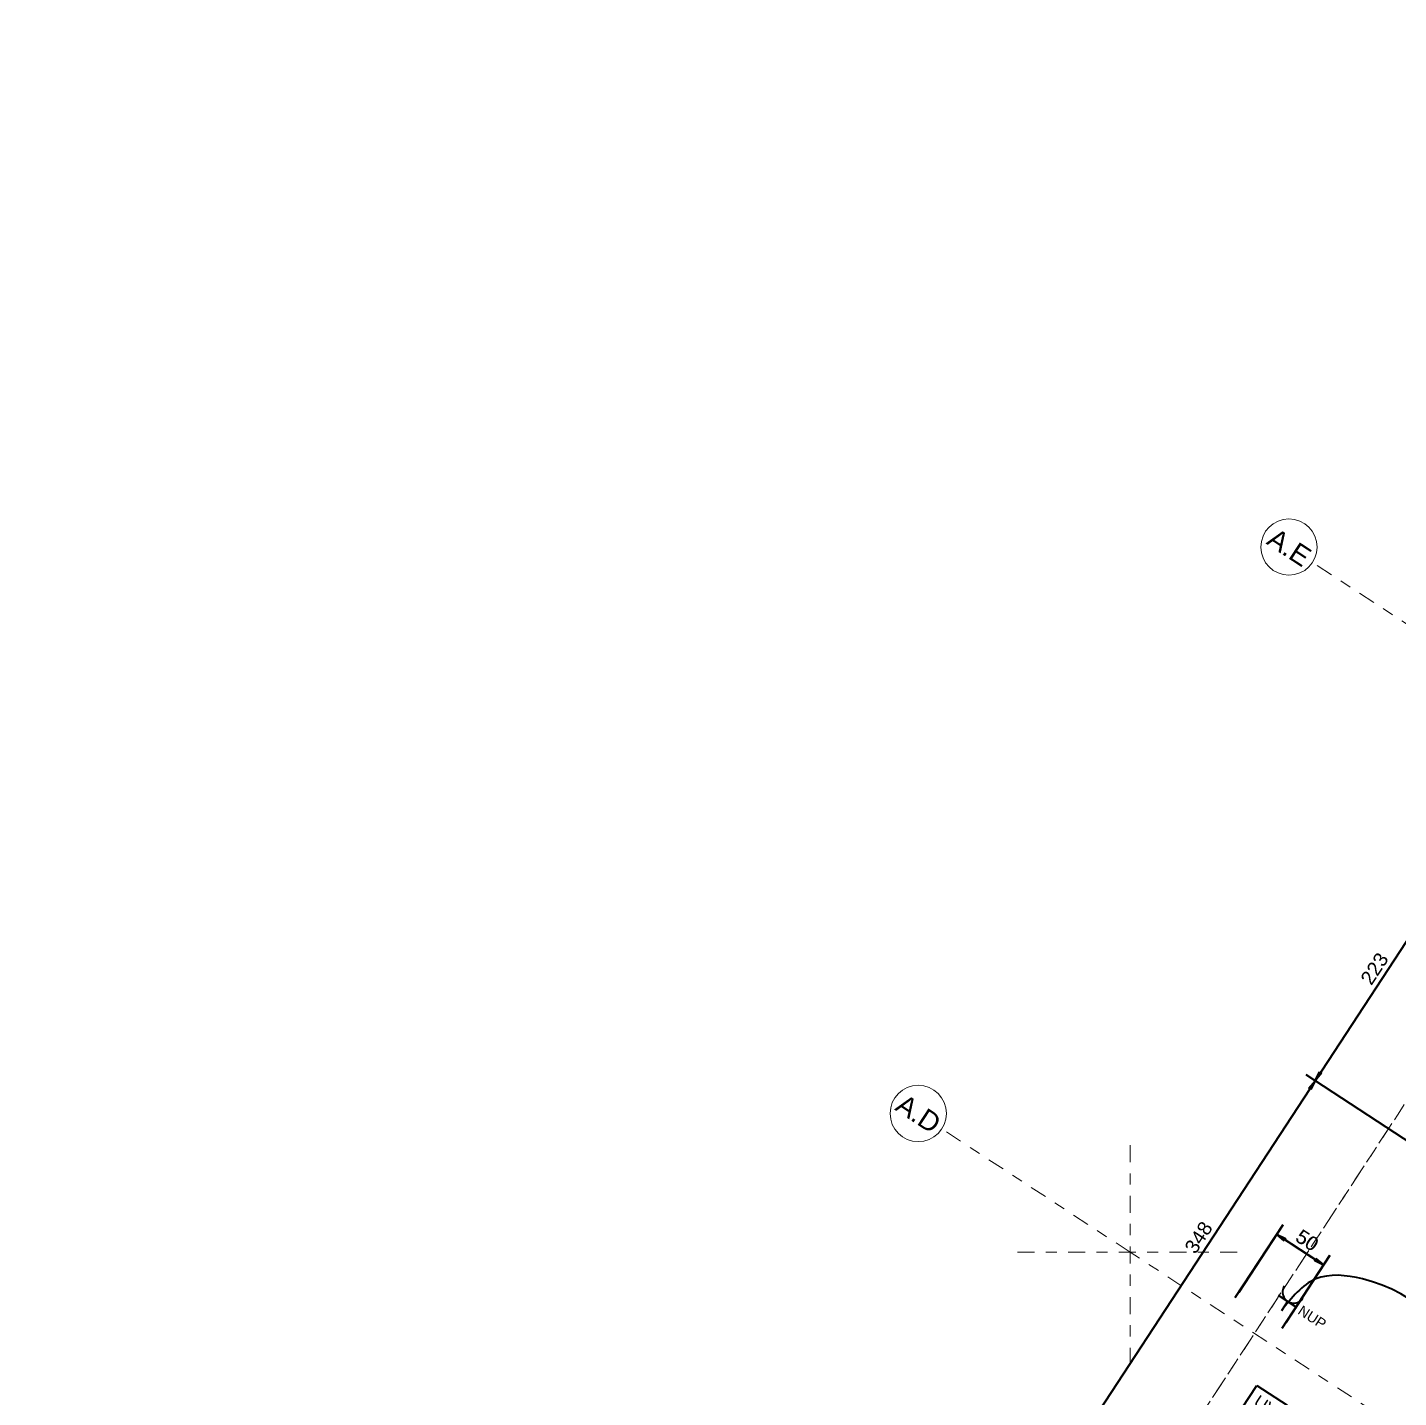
# Model space of a CAD drawing. Header units: metres. Extents: x 2696276 to 2696381, y 1245119 to 1245220.
# Drawn here: x 2696280.05 to 2696292.23, y 1245179.25 to 1245191.42 of the extents above; entities that cross this region are included whole.
import ezdxf

# ---------------------------------------------------------------- set-up
doc = ezdxf.new("R2010")
doc.units = ezdxf.units.M
doc.header["$PDMODE"] = 2
doc.header["$PDSIZE"] = -2
doc.linetypes.add('000_hbf_Strichpunkt 3_1_1mm Achsen', pattern=[0.25, 0.15, -0.05, 0, -0.05])
for name, color, linetype, lineweight, true_color in [('011_232.51_Lichtinstallationen allgemein', 150, 'Continuous', 35, 0x0080ff), ('011_232.51_Lichtinstallationen allgemein_Deckenltg', 150, 'Continuous', 35, 0x0080ff), ('014_232.62_Storeninstallationen_Deckenltg', 1, 'Continuous', 35, 0xff0000)]:
    doc.layers.add(name, color=color, linetype=linetype, lineweight=lineweight, true_color=true_color)
doc.layers.add('1_M01_Achsen.V', color=7, linetype='Continuous')
doc.layers.add('X_Mass', color=7, linetype='Continuous', lineweight=35)
doc.layers.add('X_Mass_Sperrzonen', color=7, linetype='Continuous', lineweight=35)
doc.styles.add('ERSTELLTER_STIL_2', font='')
doc.styles.get("Standard").update_dxf_attribs({"font": 'arial.ttf'})
doc.styles.get('ERSTELLTER_STIL_2').set_extended_font_data('Arial', bold=True)

# ---------------------------------------------------------------- blocks, each defined once
blk = doc.blocks.new('Gruppenzuleitung-A0S2JCBY73', base_point=(-777.2, 334.7))
at = {"color": 0, "linetype": 'ByBlock', "lineweight": -2, "ltscale": 0.35}
for p, q in [((-777.2, 334.7), (-777.2, 399.5)), ((-777.2, 399.5), (-744.9, 399.5)), ((-744.9, 399.5), (-744.9, 334.7)), ((-744.9, 377.9), (-777.2, 377.9)), ((-744.9, 356.3), (-777.2, 356.3)), ((-744.9, 334.7), (-777.2, 334.7))]:
    blk.add_line(p, q, dxfattribs=at)
at = {"color": 0, "linetype": 'ByBlock', "lineweight": -2, "ltscale": 0.35, "insert": (-770.9, 394.1), "char_height": 10.8, "attachment_point": 1}
blk.add_mtext('{\\fArial;UV}', dxfattribs=at)
blk = doc.blocks.new('0_232.51_Lichtinstallationen allgemein_Deckenltg-A0S2JCCA73', base_point=(-795.1, 404.2))
at = {"color": 0, "linetype": 'ByBlock', "lineweight": -2, "ltscale": 0.35}
blk.add_open_spline([(-380.1, 410.7), (-382.7, 409.6), (-418.4, 396.3), (-487.9, 419.9), (-539.6, 485.5), (-627.1, 529.1), (-717.4, 550), (-791.2, 511), (-793.8, 481.7), (-795.1, 467)], degree=3, knots=[0, 0, 0, 0, 8.549955, 113.657872, 184.075563, 258.977068, 402.557771, 444.033903, 485.597906, 485.597906, 485.597906, 485.597906], dxfattribs=at)
blk = doc.blocks.new('Maß-A0S2JCMS73', base_point=(-835.8, 460))
at = {"color": 7, "linetype": 'ByBlock', "lineweight": -2, "ltscale": 0.35, "true_color": 0xffffff}
for p, q in [((-835.8, 531.5), (-835.8, 460)), ((-786.1, 531.5), (-786.1, 460)), ((-835.8, 521.5), (-827.1, 522.6)), ((-786.1, 521.5), (-835.8, 521.5)), ((-827.1, 520.4), (-835.8, 521.5)), ((-827.1, 522.6), (-827.1, 520.4)), ((-794.8, 520.4), (-794.8, 522.6)), ((-794.8, 522.6), (-786.1, 521.5)), ((-786.1, 521.5), (-794.8, 520.4))]:
    blk.add_line(p, q, dxfattribs=at)
for points in [[(-835.8, 521.5), (-827.1, 522.6), (-827.1, 520.4)], [(-786.1, 521.5), (-794.8, 520.4), (-794.8, 522.6)]]:
    blk.add_solid(points, dxfattribs=at)
at = {"color": 7, "linetype": 'ByBlock', "lineweight": -2, "ltscale": 0.35, "true_color": 0xffffff, "insert": (-819.9, 538.2), "char_height": 12.5, "attachment_point": 1}
blk.add_mtext('{\\fArial;50}', dxfattribs=at)
blk = doc.blocks.new('Maß-A0S2JCNG73', base_point=(-908, 122))
at = {"color": 0, "linetype": 'ByBlock', "lineweight": -2, "ltscale": 0.35}
for p, q in [((-882, 1405.7), (-882, 122)), ((-882, 654.5), (-883.1, 663.2)), ((-883.1, 663.2), (-880.9, 663.2)), ((-880.9, 663.2), (-882, 654.5)), ((-892, 654.5), (-459.5, 654.5)), ((-883.1, 645.9), (-882, 654.5)), ((-880.9, 645.9), (-883.1, 645.9)), ((-882, 654.5), (-880.9, 645.9))]:
    blk.add_line(p, q, dxfattribs=at)
for points in [[(-882, 654.5), (-883.1, 663.2), (-880.9, 663.2)], [(-882, 654.5), (-880.9, 645.9), (-883.1, 645.9)]]:
    blk.add_solid(points, dxfattribs=at)
at = {"color": 0, "linetype": 'ByBlock', "lineweight": -2, "ltscale": 0.35, "char_height": 12.5, "attachment_point": 1, "rotation": 90}
for s, insert in [('{\\fArial;223}', (-898.7, 752.1)), ('{\\fArial;348}', (-898.7, 466.7))]:
    blk.add_mtext(s, dxfattribs=dict(at, insert=insert))
blk = doc.blocks.new('Maß-A0S2JDD473', base_point=(-835.9, 454))
at = {"color": 7, "linetype": 'ByBlock', "lineweight": -2, "ltscale": 0.35, "true_color": 0xffffff}
for p, q in [((-835.9, 531.5), (-835.9, 454)), ((-786.1, 531.5), (-786.1, 454)), ((-835.9, 521.5), (-827.3, 522.6)), ((-786.1, 521.5), (-835.9, 521.5)), ((-827.3, 520.4), (-835.9, 521.5)), ((-827.3, 522.6), (-827.3, 520.4)), ((-794.8, 520.4), (-794.8, 522.6)), ((-794.8, 522.6), (-786.1, 521.5)), ((-786.1, 521.5), (-794.8, 520.4))]:
    blk.add_line(p, q, dxfattribs=at)
for points in [[(-835.9, 521.5), (-827.3, 522.6), (-827.3, 520.4)], [(-786.1, 521.5), (-794.8, 520.4), (-794.8, 522.6)]]:
    blk.add_solid(points, dxfattribs=at)
at = {"color": 7, "linetype": 'ByBlock', "lineweight": -2, "ltscale": 0.35, "true_color": 0xffffff, "insert": (-820, 538.2), "char_height": 12.5, "attachment_point": 1}
blk.add_mtext('{\\fArial;50}', dxfattribs=at)
blk = doc.blocks.new('Maß-A0S2JDQM73', base_point=(-835.9, 454))
at = {"color": 7, "linetype": 'ByBlock', "lineweight": -2, "ltscale": 0.35, "true_color": 0xffffff}
for p, q in [((-835.9, 531.5), (-835.9, 454)), ((-786.1, 531.5), (-786.1, 454)), ((-835.9, 521.5), (-827.3, 522.6)), ((-786.1, 521.5), (-835.9, 521.5)), ((-827.3, 520.4), (-835.9, 521.5)), ((-827.3, 522.6), (-827.3, 520.4)), ((-794.8, 520.4), (-794.8, 522.6)), ((-794.8, 522.6), (-786.1, 521.5)), ((-786.1, 521.5), (-794.8, 520.4))]:
    blk.add_line(p, q, dxfattribs=at)
for points in [[(-835.9, 521.5), (-827.3, 522.6), (-827.3, 520.4)], [(-786.1, 521.5), (-794.8, 520.4), (-794.8, 522.6)]]:
    blk.add_solid(points, dxfattribs=at)
at = {"color": 7, "linetype": 'ByBlock', "lineweight": -2, "ltscale": 0.35, "true_color": 0xffffff, "insert": (-820, 538.2), "char_height": 12.5, "attachment_point": 1}
blk.add_mtext('{\\fArial;50}', dxfattribs=at)
blk = doc.blocks.new('T13 NUP-A0S2JDWI73', base_point=(-805.1, 467))
at = {"color": 0, "lineweight": -2}
for p, q in [((-805.1, 477), (-785.1, 477)), ((-795.1, 477), (-795.1, 467))]:
    blk.add_line(p, q, dxfattribs=at)
blk.add_ellipse((-795.1, 487), major_axis=(-10, 0), ratio=1, start_param=0, end_param=3.141593, dxfattribs=at)
blk = doc.blocks.new('A$C4181af03')
at = {"layer": '1_M01_Achsen.V', "color": 7, "linetype": '000_hbf_Strichpunkt 3_1_1mm Achsen', "lineweight": 13}
for p, q in [((-8.041, 18.239), (-8.041, -15.54)), ((-8.041, 17.85), (-8.041, -15.15)), ((-9.361, 10.385), (-11.361, 10.385)), ((-9.361, 10.385), (-11.361, 10.385)), ((-9.361, 4.37), (-11.361, 4.37)), ((-9.361, 4.37), (-11.361, 4.37)), ((9.639, 4.37), (-9.361, 4.37)), ((9.639, 4.37), (-9.361, 4.37))]:
    blk.add_line(p, q, dxfattribs=at)
at = {"layer": '1_M01_Achsen.V', "color": 7, "linetype": 'Continuous', "lineweight": 13}
for centre in [(-11.611, 10.385), (-11.611, 10.385), (-11.611, 4.37), (-11.611, 4.37)]:
    blk.add_circle(centre, 0.25, dxfattribs=at)
at = {"layer": '1_M01_Achsen.V', "color": 7, "linetype": '000_hbf_Strichpunkt 3_1_1mm Achsen', "lineweight": 13}
blk.add_point((-9.361, 4.37), dxfattribs=at)
blk.add_point((-9.361, 4.37), dxfattribs=at)
blk.add_point((-9.361, 4.37), dxfattribs=at)
blk.add_point((-9.361, 4.37), dxfattribs=at)
at = {"layer": '1_M01_Achsen.V', "color": 7, "lineweight": 13, "char_height": 0.175, "attachment_point": 1, "style": 'ERSTELLTER_STIL_2'}
for s, insert in [('\\A1;\\pt0;{\\fArial|b0|i0|c0|p34;A.E}', (-11.804, 10.472)), ('\\A1;\\pt0;{\\fArial|b0|i0|c0|p34;A.E}', (-11.804, 10.472)), ('\\A1;\\pt0;{\\fArial|b0|i0|c0|p34;A.D}', (-11.811, 4.457)), ('\\A1;\\pt0;{\\fArial|b0|i0|c0|p34;A.D}', (-11.811, 4.457))]:
    blk.add_mtext(s, dxfattribs=dict(at, insert=insert))
blk = doc.blocks.new('A$Ccc2696ef')
blk.add_blockref('A$C4181af03', (0, 0))

msp = doc.modelspace()

# ---------------------------------------------------------------- block references
at = {"rotation": 326.8000002754653}
msp.add_blockref('A$Ccc2696ef', (2696295.289, 1245171.757), dxfattribs=at)
at = {"layer": '011_232.51_Lichtinstallationen allgemein', "linetype": 'Continuous', "ltscale": 0.35, "xscale": 0.01, "yscale": 0.01, "zscale": 0.01, "rotation": 326.8000002754653}
msp.add_blockref('T13 NUP-A0S2JDWI73', (2696291.109, 1245180.073), dxfattribs=at)
at = {"layer": '011_232.51_Lichtinstallationen allgemein_Deckenltg', "ltscale": 0.35, "xscale": 0.01, "yscale": 0.01, "zscale": 0.01, "rotation": 326.8000002754653}
msp.add_blockref('0_232.51_Lichtinstallationen allgemein_Deckenltg-A0S2JCCA73', (2696290.849, 1245179.493), dxfattribs=at)
at = {"layer": '014_232.62_Storeninstallationen_Deckenltg', "ltscale": 0.35, "xscale": 0.01, "yscale": 0.01, "zscale": 0.01, "rotation": 326.8000002754653}
msp.add_blockref('Gruppenzuleitung-A0S2JCBY73', (2696290.618, 1245178.813), dxfattribs=at)
at = {"layer": 'X_Mass', "ltscale": 0.35, "xscale": 0.01, "yscale": 0.01, "zscale": 0.01, "rotation": 326.8000002754653}
msp.add_blockref('Maß-A0S2JCNG73', (2696288.359, 1245177.749), dxfattribs=at)
at = {"layer": 'X_Mass_Sperrzonen', "color": 0, "ltscale": 0.35, "xscale": 0.01, "yscale": 0.01, "zscale": 0.01, "rotation": 326.8000002754653}
for name, p in [('Maß-A0S2JDD473', (2696290.78, 1245180.133)), ('Maß-A0S2JDQM73', (2696290.78, 1245180.133)), ('Maß-A0S2JCMS73', (2696290.815, 1245180.182))]:
    msp.add_blockref(name, p, dxfattribs=at)

# ---------------------------------------------------------------- texts
at = {"layer": '011_232.51_Lichtinstallationen allgemein', "linetype": 'Continuous', "ltscale": 0.35, "insert": (2696291.491, 1245179.999, 19), "char_height": 0.09, "attachment_point": 2, "rotation": 326.8, "line_spacing_factor": 1.002}
msp.add_mtext('{\\fArial;NUP}', dxfattribs=at)

doc.saveas('drawing.dxf')
